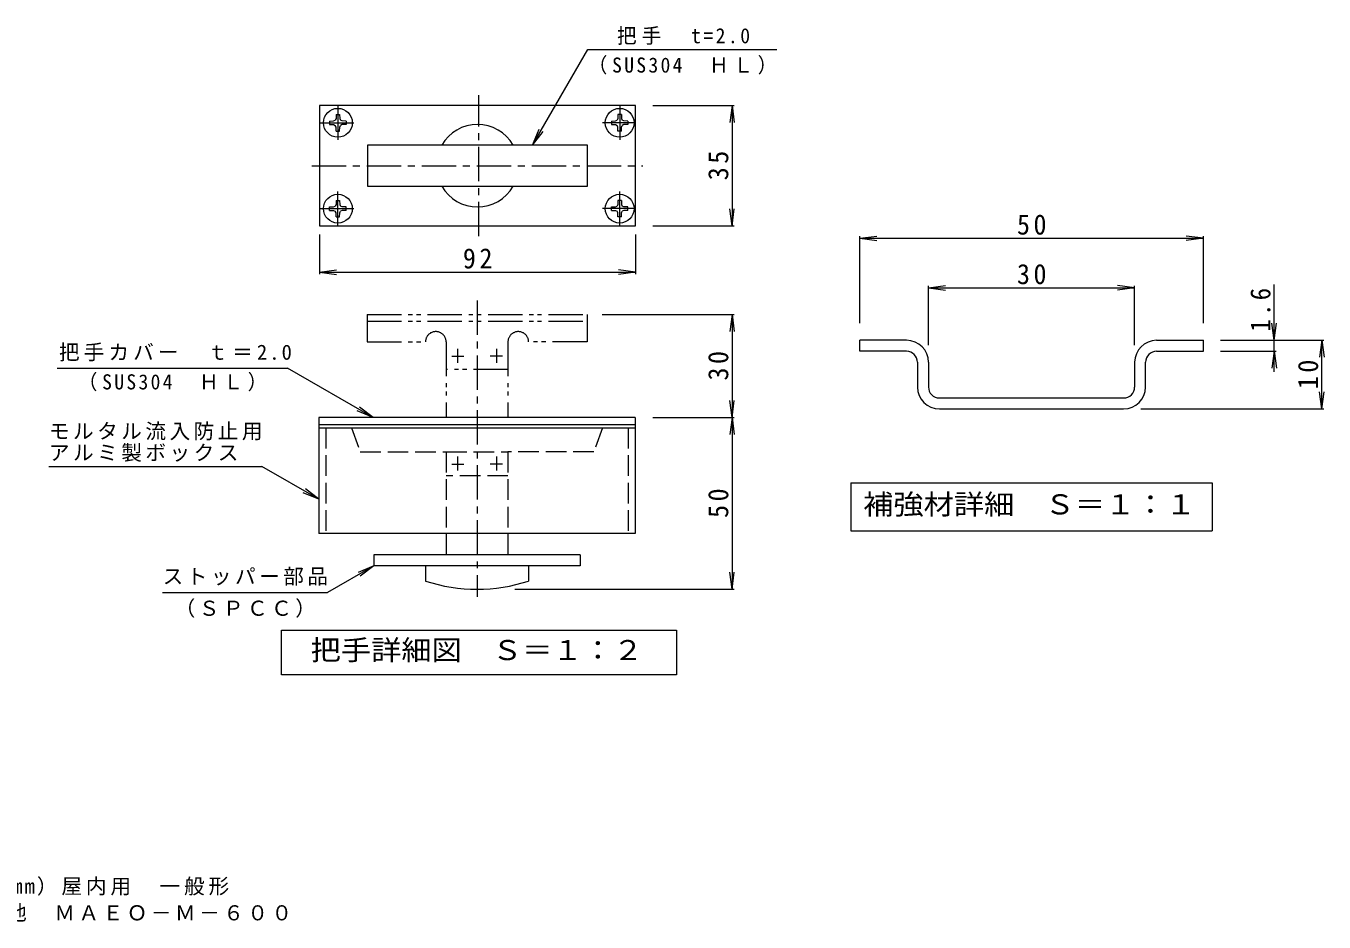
# Model space of a CAD drawing. Units: millimetres, scale not verified, with parts at other scales. Extents: x -358 to 358, y -275 to 249.
# Drawn here: x -26.3 to 351.5, y -275.2 to -14.3 of the extents above; entities that cross this region are included whole.
import ezdxf
from ezdxf.enums import TextEntityAlignment as Align

# ---------------------------------------------------------------- set-up
doc = ezdxf.new("R2010")
doc.units = ezdxf.units.MM
doc.header["$LTSCALE"] = 2
for name, pattern in [('CHAIN1', [8, 5, -1, 1, -1]), ('DASHED3', [4, 3, -1]), ('DOUBLE_CHAIN1', [8.8, 5, -1, 0.6, -0.6, 0.6, -1])]:
    doc.linetypes.add(name, pattern=pattern)
for name, color, linetype, lineweight in [('D-1', 2, 'Continuous', 9), ('D-2', 3, 'Continuous', 9), ('D-4', 7, 'Continuous', 9), ('D-5', 7, 'Continuous', 9), ('E-0', 3, 'Continuous', 9), ('E-4', 7, 'Continuous', 9), ('E-5', 7, 'Continuous', 9)]:
    doc.layers.add(name, color=color, linetype=linetype, lineweight=lineweight)
doc.layers.add('F-5_F-5ﾚｲﾔ', color=7, linetype='Continuous')
doc.styles.add('ＭＳ ゴシック', font='')
doc.styles.get('ＭＳ ゴシック').set_extended_font_data('MS Gothic')

msp = doc.modelspace()

# ---------------------------------------------------------------- linework, layer by layer
at = {"layer": 'D-1', "linetype": 'CHAIN1'}
for p, q in [((64.521, -37.477), (64.521, -47.477)), ((146.521, -37.477), (146.521, -47.477)), ((59.142, -42.477), (69.521, -42.477)), ((151.142, -42.477), (141.521, -42.477)), ((64.521, -72.477), (64.521, -62.477)), ((146.521, -72.477), (146.521, -62.477)), ((59.142, -67.477), (69.521, -67.477)), ((151.142, -67.477), (141.521, -67.477))]:
    msp.add_line(p, q, dxfattribs=at)
at = {"layer": 'D-1'}
for p, q in [((64.002, -41.228), (63.77, -41.727)), ((64.023, -40.077), (64.002, -41.228)), ((64.023, -40.077), (65.019, -40.077)), ((65.019, -40.077), (65.039, -41.228)), ((65.039, -41.228), (65.272, -41.727)), ((146.002, -41.228), (145.77, -41.727)), ((146.023, -40.077), (146.002, -41.228)), ((147.019, -40.077), (146.023, -40.077)), ((147.019, -40.077), (147.039, -41.228)), ((147.039, -41.228), (147.272, -41.727)), ((62.121, -41.979), (63.271, -41.959)), ((63.271, -41.959), (63.77, -41.727)), ((63.271, -42.996), (63.77, -43.228)), ((64.002, -43.727), (63.77, -43.228)), ((64.023, -44.877), (64.002, -43.727)), ((64.023, -44.877), (65.019, -44.877)), ((65.019, -44.877), (65.039, -43.727)), ((65.039, -43.727), (65.272, -43.228)), ((65.77, -41.959), (65.272, -41.727)), ((65.77, -42.996), (65.272, -43.228)), ((66.921, -41.979), (65.77, -41.959)), ((66.921, -42.976), (65.77, -42.996)), ((66.921, -41.979), (66.921, -42.976)), ((144.121, -41.979), (145.271, -41.959)), ((144.121, -41.979), (144.121, -42.976)), ((144.121, -42.976), (145.271, -42.996)), ((145.271, -41.959), (145.77, -41.727)), ((145.271, -42.996), (145.77, -43.228)), ((146.002, -43.727), (145.77, -43.228)), ((146.023, -44.877), (146.002, -43.727)), ((147.019, -44.877), (146.023, -44.877)), ((147.019, -44.877), (147.039, -43.727)), ((147.039, -43.727), (147.272, -43.228)), ((147.77, -41.959), (147.272, -41.727)), ((147.77, -42.996), (147.272, -43.228)), ((148.921, -41.979), (147.77, -41.959)), ((62.121, -67.976), (63.271, -67.996)), ((63.271, -66.959), (63.77, -66.726)), ((64.002, -66.228), (63.77, -66.726)), ((64.023, -65.077), (64.002, -66.228)), ((64.023, -65.077), (65.019, -65.077)), ((65.019, -65.077), (65.039, -66.228)), ((65.039, -66.228), (65.272, -66.726)), ((65.77, -66.959), (65.272, -66.726)), ((66.921, -66.979), (65.77, -66.959)), ((66.921, -67.976), (65.77, -67.996)), ((66.921, -67.976), (66.921, -66.979)), ((144.121, -66.979), (145.271, -66.959)), ((144.121, -67.976), (144.121, -66.979)), ((144.121, -67.976), (145.271, -67.996)), ((145.271, -66.959), (145.77, -66.726)), ((146.002, -66.228), (145.77, -66.726)), ((146.023, -65.077), (146.002, -66.228)), ((147.019, -65.077), (146.023, -65.077)), ((147.019, -65.077), (147.039, -66.228)), ((147.039, -66.228), (147.272, -66.726)), ((147.77, -66.959), (147.272, -66.726)), ((148.921, -67.976), (147.77, -67.996)), ((63.271, -67.996), (63.77, -68.228)), ((64.002, -68.727), (63.77, -68.228)), ((64.023, -69.877), (64.002, -68.727)), ((64.023, -69.877), (65.019, -69.877)), ((65.019, -69.877), (65.039, -68.727)), ((65.039, -68.727), (65.272, -68.228)), ((65.77, -67.996), (65.272, -68.228)), ((145.271, -67.996), (145.77, -68.228)), ((146.002, -68.727), (145.77, -68.228)), ((146.023, -69.877), (146.002, -68.727)), ((147.019, -69.877), (146.023, -69.877)), ((147.019, -69.877), (147.039, -68.727)), ((147.039, -68.727), (147.272, -68.228)), ((147.77, -67.996), (147.272, -68.228))]:
    msp.add_line(p, q, dxfattribs=at)
for points in [[(62.121, -41.979), (62.121, -42.976), (63.271, -42.996)], [(148.921, -41.979), (148.921, -42.976), (147.77, -42.996)], [(62.121, -67.976), (62.121, -66.979), (63.271, -66.959)], [(148.921, -67.976), (148.921, -66.979), (147.77, -66.959)]]:
    msp.add_lwpolyline(points, dxfattribs=at)
for centre in [(64.521, -42.477), (146.521, -42.477), (64.521, -67.477), (146.521, -67.477)]:
    msp.add_circle(centre, 4.2, dxfattribs=at)
at = {"layer": 'D-2'}
for p, q in [((59.142, -37.477), (59.142, -72.477)), ((59.015, -128.287), (59.015, -131.287)), ((151.015, -128.287), (59.015, -128.287)), ((151.015, -128.287), (151.015, -162.087)), ((59.015, -130.287), (151.015, -130.287)), ((59.015, -131.287), (59.015, -162.087)), ((59.015, -131.287), (151.015, -131.287)), ((99.355, -139.691), (99.355, -143.711)), ((110.676, -139.691), (110.676, -143.711)), ((97.655, -141.856), (101.211, -141.856)), ((112.376, -141.856), (108.82, -141.856)), ((151.015, -162.087), (59.015, -162.087)), ((96.015, -162.087), (96.015, -168.287)), ((114.015, -162.087), (114.015, -168.287)), ((135.015, -168.287), (75.015, -168.287)), ((75.015, -168.287), (75.015, -171.487)), ((135.015, -168.287), (135.015, -171.487)), ((135.015, -171.487), (75.015, -171.487)), ((90.015, -171.487), (90.015, -175.92)), ((120.015, -171.487), (120.015, -175.92))]:
    msp.add_line(p, q, dxfattribs=at)
at = {"layer": 'D-2', "linetype": 'CHAIN1'}
for p, q in [((105.521, -75.521), (105.521, -34.449)), ((56.915, -54.977), (153.275, -54.977)), ((105.015, -94.201), (105.015, -180.462))]:
    msp.add_line(p, q, dxfattribs=at)
at = {"layer": 'D-2', "linetype": 'DOUBLE_CHAIN1'}
for p, q in [((73.015, -98.287), (73.015, -106.287)), ((73.015, -98.287), (137.015, -98.287)), ((73.015, -100.287), (137.015, -100.287)), ((137.015, -98.287), (137.015, -106.287)), ((73.015, -106.287), (90.015, -106.287)), ((96.015, -106.287), (96.015, -128.287)), ((99.355, -108.318), (99.355, -112.337)), ((110.676, -108.318), (110.676, -112.337)), ((114.016, -106.287), (114.016, -128.287)), ((137.015, -106.287), (120.015, -106.287)), ((97.655, -110.482), (101.211, -110.482)), ((112.376, -110.482), (108.82, -110.482)), ((114.016, -114.287), (96.015, -114.287))]:
    msp.add_line(p, q, dxfattribs=at)
at = {"layer": 'D-2', "linetype": 'DASHED3'}
for p, q in [((61.015, -131.287), (61.015, -162.087)), ((141.515, -131.287), (139.015, -138.287)), ((149.015, -131.287), (149.015, -162.087)), ((96.015, -138.287), (114.016, -138.287)), ((96.015, -138.287), (96.015, -162.087)), ((114.015, -138.287), (114.015, -162.087)), ((139.015, -138.287), (114.016, -138.287)), ((114.015, -145.287), (96.015, -145.287))]:
    msp.add_line(p, q, dxfattribs=at)
at = {"layer": 'D-2'}
msp.add_lwpolyline([(59.142, -72.477), (151.142, -72.477), (151.142, -37.477), (59.142, -37.477)], dxfattribs=at)
msp.add_lwpolyline([(73.142, -48.977), (73.142, -60.977), (137.142, -60.977), (137.142, -48.977)], close=True, dxfattribs=at)
at = {"layer": 'D-2', "linetype": 'DASHED3'}
msp.add_lwpolyline([(68.516, -131.287), (71.015, -138.287), (96.015, -138.287)], dxfattribs=at)
at = {"layer": 'D-2'}
for centre, radius, start, end in [((105.142, -54.977), 12, 30.00005, 150.00002), ((105.142, -54.977), 12, 209.99995, 330.00003), ((105.015, -129.576), 48.711, 252.06483, 287.93506)]:
    msp.add_arc(centre, radius, start, end, dxfattribs=at)
at = {"layer": 'D-2', "linetype": 'DOUBLE_CHAIN1'}
for centre, start, end in [((93.015, -106.287), 0, 180.00002), ((117.015, -106.287), 359.99997, 180.00053)]:
    msp.add_arc(centre, 3, start, end, dxfattribs=at)
at = {"layer": 'D-4'}
for p, q in [((156.142, -37.477), (179.815, -37.477)), ((179.215, -37.477), (178.563, -42.435)), ((179.215, -37.477), (179.215, -72.477)), ((179.215, -37.477), (179.868, -42.435)), ((179.215, -72.477), (178.563, -67.52)), ((179.215, -72.477), (179.868, -67.52)), ((59.142, -74.968), (59.142, -86.576)), ((151.142, -74.968), (151.142, -86.576)), ((156.142, -72.477), (179.815, -72.477)), ((59.142, -85.976), (64.099, -85.324)), ((59.142, -85.976), (151.142, -85.976)), ((59.142, -85.976), (64.099, -86.629)), ((151.142, -85.976), (146.185, -85.324)), ((151.142, -85.976), (146.185, -86.629)), ((141.433, -98.287), (179.815, -98.287)), ((179.215, -98.287), (178.563, -103.244)), ((179.215, -98.287), (179.215, -128.287)), ((179.215, -98.287), (179.868, -103.244)), ((179.215, -128.287), (178.563, -123.33)), ((179.215, -128.287), (179.868, -123.33)), ((156.142, -128.287), (179.815, -128.287)), ((179.215, -128.287), (178.563, -133.244)), ((179.215, -128.287), (179.215, -178.287)), ((179.215, -128.287), (179.868, -133.244)), ((179.215, -178.287), (178.563, -173.329)), ((179.215, -178.287), (179.868, -173.329)), ((116.025, -178.287), (179.815, -178.287))]:
    msp.add_line(p, q, dxfattribs=at)
at = {"layer": 'D-5'}
for p, q in [((121.195, -48.977), (137.246, -21.177)), ((137.246, -21.177), (192.246, -21.177)), ((121.195, -48.977), (123.108, -44.358)), ((121.195, -48.977), (124.239, -45.011)), ((-17.135, -113.905), (49.829, -113.905)), ((74.738, -128.287), (49.829, -113.905)), ((74.738, -128.287), (70.118, -126.373)), ((74.738, -128.287), (70.771, -125.243)), ((-19.573, -142.519), (42.427, -142.519)), ((59.015, -152.097), (42.427, -142.519)), ((59.015, -152.097), (54.396, -150.183)), ((59.015, -152.097), (55.049, -149.053)), ((75.015, -171.487), (61.519, -179.279)), ((75.015, -171.487), (70.396, -173.4)), ((75.015, -171.487), (71.049, -174.53)), ((13.519, -179.279), (61.519, -179.279))]:
    msp.add_line(p, q, dxfattribs=at)
msp.add_lwpolyline([(48.074, -203.199), (48.074, -190.2), (163.074, -190.2), (163.074, -203.199)], close=True, dxfattribs=at)
at = {"layer": 'E-0'}
for p, q in [((216.376, -109.012), (216.376, -105.812)), ((229.976, -105.812), (216.376, -105.812)), ((229.976, -109.012), (216.376, -109.012)), ((302.776, -105.812), (316.376, -105.812)), ((302.776, -109.012), (316.376, -109.012)), ((316.376, -109.012), (316.376, -105.812)), ((233.176, -112.212), (233.176, -119.412)), ((236.376, -112.212), (236.376, -119.412)), ((296.376, -112.212), (296.376, -119.412)), ((299.576, -119.412), (299.576, -112.212)), ((239.576, -122.612), (293.176, -122.612)), ((239.576, -125.812), (293.176, -125.812))]:
    msp.add_line(p, q, dxfattribs=at)
for centre, radius, start, end in [((229.976, -112.212), 6.4, 0, 90), ((229.976, -112.212), 3.2, 0, 90), ((302.776, -112.212), 6.4, 90, 180), ((302.776, -112.212), 3.2, 90, 180), ((239.576, -119.412), 6.4, 180, 270), ((239.576, -119.412), 3.2, 180, 270), ((293.176, -119.412), 3.2, 270, 0), ((293.176, -119.412), 6.4, 270, 0)]:
    msp.add_arc(centre, radius, start, end, dxfattribs=at)
at = {"layer": 'E-4'}
for p, q in [((216.376, -76.122), (221.333, -75.469)), ((216.376, -100.812), (216.376, -75.522)), ((316.376, -76.122), (311.419, -75.469)), ((316.376, -100.812), (316.376, -75.522)), ((216.376, -76.122), (316.376, -76.122)), ((216.376, -76.122), (221.333, -76.774)), ((316.376, -76.122), (311.419, -76.774)), ((236.376, -90.553), (241.333, -89.901)), ((236.376, -107.212), (236.376, -89.953)), ((236.376, -90.553), (296.376, -90.553)), ((236.376, -90.553), (241.333, -91.206)), ((296.376, -90.553), (291.419, -89.901)), ((296.376, -90.553), (291.419, -91.206)), ((296.376, -107.212), (296.376, -89.953)), ((336.986, -115.021), (336.986, -89.594)), ((336.986, -105.812), (336.334, -100.855)), ((336.986, -105.812), (337.639, -100.855)), ((321.376, -105.812), (351.441, -105.812)), ((321.376, -109.012), (337.586, -109.012)), ((336.986, -109.012), (336.334, -113.97)), ((336.986, -109.012), (337.639, -113.97)), ((350.841, -105.812), (350.188, -110.77)), ((350.841, -125.812), (350.841, -105.812)), ((350.841, -105.812), (351.493, -110.77)), ((350.841, -125.812), (350.188, -120.855)), ((350.841, -125.812), (351.493, -120.855)), ((298.176, -125.812), (351.441, -125.812))]:
    msp.add_line(p, q, dxfattribs=at)
at = {"layer": 'E-5'}
for p, q in [((213.776, -147.269), (318.976, -147.269)), ((213.776, -147.269), (213.776, -161.269)), ((318.976, -147.269), (318.976, -161.269)), ((213.776, -161.269), (318.976, -161.269))]:
    msp.add_line(p, q, dxfattribs=at)

# ---------------------------------------------------------------- texts
at = {"layer": 'D-4', "color": 2, "char_height": 5.865, "attachment_point": 7, "rotation": 90, "style": 'ＭＳ ゴシック'}
for s, insert in [('\\T1.27;\\W0.95;35', (178.215, -59.227)), ('\\T1.27;\\W0.95;30', (178.215, -117.537)), ('\\T1.27;\\W0.95;50', (178.215, -157.537))]:
    msp.add_mtext(s, dxfattribs=dict(at, insert=insert))
at = {"layer": 'D-4', "color": 2, "insert": (100.892, -84.976), "char_height": 5.865, "attachment_point": 7, "style": 'ＭＳ ゴシック'}
msp.add_mtext('\\T1.27;\\W0.95;92', dxfattribs=at)
at = {"layer": 'D-5', "color": 2, "style": 'ＭＳ ゴシック', "width": 1.1}
msp.add_text('把手詳細図\u3000Ｓ＝１：２', height=5.865, dxfattribs=at).set_placement((56.574, -200.7), align=Align.BOTTOM_LEFT)
at = {"layer": 'D-5', "char_height": 4.399, "attachment_point": 7, "style": 'ＭＳ ゴシック'}
for s, insert in [('\\T1.26;\\W0.95;把手\u3000t=2.0', (145.746, -19.806)), ('\\T1.24;\\W0.95;（SUS304\u3000ＨＬ）', (137.246, -28.446)), ('\\T1.2;把手カバー\u3000ｔ＝2.0', (-16.653, -111.952)), ('\\T1.24;\\W0.95;（SUS304\u3000ＨＬ）', (-11.153, -120.69)), ('\\T1.17;モルタル流入防止用', (-19.573, -134.966)), ('\\T1.17;アルミ製ボックス', (-19.573, -141.21)), ('\\T1.17;ストッパー部品', (13.519, -177.224)), ('\\T1.17;（ＳＰＣＣ）', (17.019, -186.601))]:
    msp.add_mtext(s, dxfattribs=dict(at, insert=insert))
at = {"layer": 'E-4', "color": 2, "char_height": 5.865, "attachment_point": 7, "style": 'ＭＳ ゴシック'}
for s, insert in [('\\T1.27;\\W0.95;50', (262.126, -75.122)), ('\\T1.27;\\W0.95;30', (262.126, -89.553))]:
    msp.add_mtext(s, dxfattribs=dict(at, insert=insert))
at = {"layer": 'E-4', "color": 2, "char_height": 5.865, "attachment_point": 7, "rotation": 90, "style": 'ＭＳ ゴシック'}
for s, insert in [('\\T1.27;\\W0.9;1.6', (335.986, -103.285)), ('\\T1.27;\\W0.95;10', (349.841, -120.062))]:
    msp.add_mtext(s, dxfattribs=dict(at, insert=insert))
at = {"layer": 'E-5', "color": 2, "style": 'ＭＳ ゴシック', "width": 1.1}
msp.add_text('補強材詳細\u3000Ｓ＝１：１', height=5.865, dxfattribs=at).set_placement((217.376, -158.269), align=Align.BOTTOM_LEFT)
at = {"layer": 'F-5_F-5ﾚｲﾔ', "char_height": 4.399, "attachment_point": 7, "style": 'ＭＳ ゴシック'}
for s, insert in [('\\T1.19;フロアーハッチ\u3000充填用（充填深さ：24.7mm）屋内用\u3000一般形', (-165.839, -267.527)), ('\\T1.17;アルミニウム＋スチール製\u3000ステンレス目地\u3000ＭＡＥＯ－Ｍ－６００', (-165.415, -275.201))]:
    msp.add_mtext(s, dxfattribs=dict(at, insert=insert))

doc.saveas('drawing.dxf')
